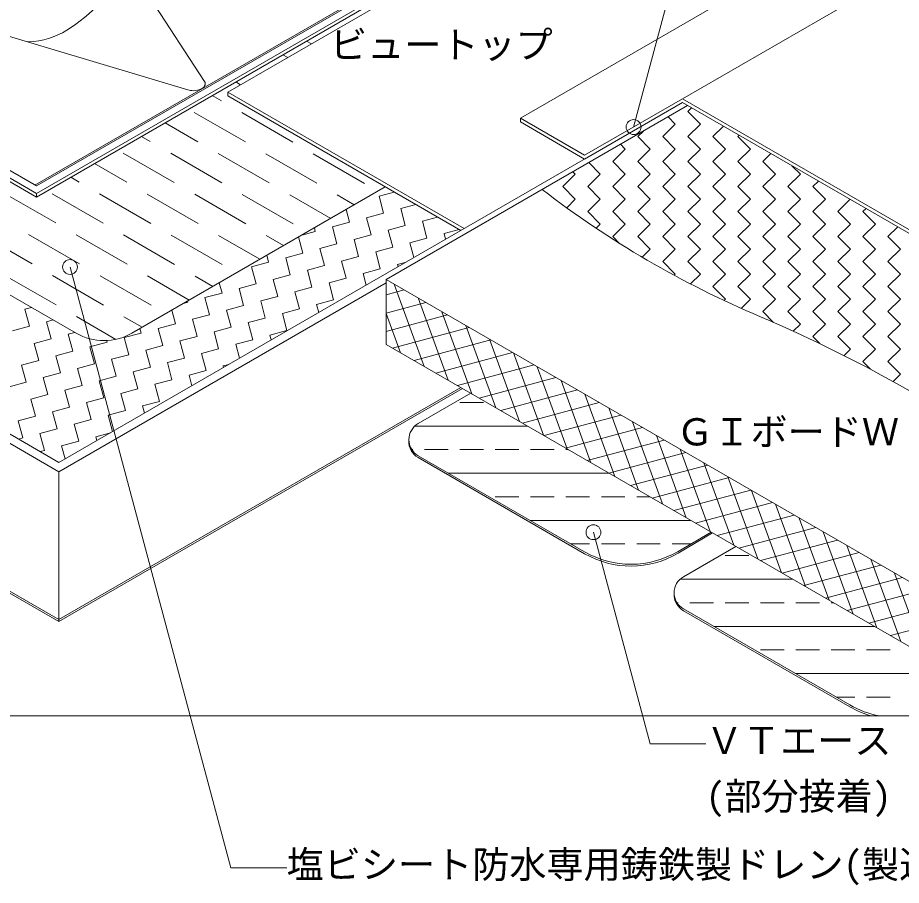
# Model space of a CAD drawing. Units: millimetres, scale not verified. Extents: x -1380 to 1380, y -955 to 955.
# Drawn here: x -260.2 to 215.9, y -531.3 to -63.8 of the extents above; entities that cross this region are included whole.
import ezdxf
from ezdxf.enums import TextEntityAlignment as Align

# ---------------------------------------------------------------- set-up
doc = ezdxf.new("R2010")
doc.units = ezdxf.units.MM
doc.header["$LTSCALE"] = 3
doc.linetypes.add('USER1', pattern=[19.05, 12.7, -6.35])
for name, color, linetype, lineweight in [('0-0_0', 7, 'Continuous', 18), ('0-4_BOUSUI', 1, 'Continuous', 18), ('0-5_MOJI', 7, 'Continuous', 18), ('0-6_HATCH', 9, 'Continuous', 18), ('0-8_KANAMONO', 4, 'Continuous', 18), ('0-9_dannnetu', 6, 'Continuous', 18)]:
    doc.layers.add(name, color=color, linetype=linetype, lineweight=lineweight)
doc.styles.add('ＭＳ ゴシック', font='')
doc.styles.get('ＭＳ ゴシック').set_extended_font_data('MS Gothic')

msp = doc.modelspace()

# ---------------------------------------------------------------- linework, layer by layer
at = {"layer": '0-0_0', "lineweight": 9}
msp.add_lwpolyline([(-700, 320), (700, 320), (700, -440), (-700, -440)], close=True, dxfattribs=at)
at = {"layer": '0-4_BOUSUI'}
for p, q in [((-147.002, -104), (-43.945, -44.5)), ((10.614, -118), (125.796, -51.5)), ((-147.002, -106), (-147.002, -104)), ((-147.002, -104), (-19.696, -177.5)), ((-147.002, -106), (-21.428, -178.5)), ((-44.447, -282.535), (-16.146, -266.195)), ((45.205, -351.616), (-44.447, -299.855)), ((-44.447, -300.855), (45.205, -352.616)), ((95.581, -351.397), (113.325, -340.945)), ((95.581, -352.397), (114.182, -341.44)), ((98.447, -365.035), (126.749, -348.695)), ((188.099, -434.116), (98.447, -382.355)), ((98.447, -383.355), (188.099, -435.116))]:
    msp.add_line(p, q, dxfattribs=at)
for points in [[(97.977, -107.561), (256.867, -15.826), (44.342, 106.875)], [(45.256, -138), (97.977, -107.561), (673.777, -440)], [(45.256, -140), (97.977, -109.561), (670.313, -440)], [(45.256, -140), (10.614, -120), (10.614, -118), (45.256, -138)]]:
    msp.add_lwpolyline(points, dxfattribs=at)
for centre, radius, start, end in [((347.554, 266.207), 533.26, 232.42296, 247.08332), ((-151.052, -911.52), 745.664, 55.16757, 67.03303), ((-39.447, -291.195), 10, 120, 240), ((-39.447, -292.195), 10, 177.13402, 240), ((70.205, -308.315), 50, 240, 300.49868), ((70.205, -309.315), 50, 240, 300.49868), ((103.447, -373.695), 10, 120, 240), ((103.447, -374.695), 10, 177.13402, 240), ((213.099, -390.815), 50, 240, 259.64269), ((213.099, -391.815), 50, 240, 254.51614)]:
    msp.add_arc(centre, radius, start, end, dxfattribs=at)
at = {"layer": '0-5_MOJI'}
for p, q in [((71.616, -122.781), (128.556, 89.723)), ((-231.97, -198.199), (-145.266, -521.785)), ((-115.266, -521.785), (-145.266, -521.785))]:
    msp.add_line(p, q, dxfattribs=at)
msp.add_lwpolyline([(50.007, -341.066), (80.54, -455.017), (110.54, -455.017)], dxfattribs=at)
for centre in [(71.616, -122.781), (-231.97, -198.199), (50.007, -341.066)]:
    msp.add_circle(centre, 4, dxfattribs=at)
at = {"layer": '0-6_HATCH'}
for p, q in [((-101.954, -77.991), (-104.552, -76.491)), ((-114.654, -85.324), (-117.252, -83.824)), ((-140.054, -99.988), (-142.652, -98.488)), ((-150.416, -108.67), (-155.352, -105.821)), ((100.843, -114.459), (102.899, -112.403)), ((-137.519, -130.781), (-165.015, -114.906)), ((-111.921, -130.895), (-139.418, -115.02)), ((94.107, -121.195), (90.177, -117.264)), ((107.578, -121.195), (100.843, -114.459)), ((-163.116, -130.667), (-180.752, -120.485)), ((87.372, -127.93), (94.107, -121.195)), ((100.843, -127.93), (107.578, -121.195)), ((114.313, -127.93), (119.979, -122.264)), ((-188.714, -130.553), (-193.452, -127.818)), ((73.902, -127.93), (76.904, -124.927)), ((80.637, -134.665), (73.902, -127.93)), ((94.107, -134.665), (87.372, -127.93)), ((107.578, -134.665), (100.843, -127.93)), ((121.048, -134.665), (114.313, -127.93)), ((127.783, -127.93), (128.519, -127.195)), ((134.519, -134.665), (127.783, -127.93)), ((67.167, -134.665), (64.558, -132.056)), ((-175.816, -152.664), (-203.313, -136.789)), ((-150.219, -152.778), (-177.715, -136.903)), ((-124.621, -152.892), (-152.118, -137.017)), ((-99.024, -153.006), (-126.52, -137.131)), ((-73.427, -153.12), (-100.923, -137.245)), ((60.432, -141.4), (67.167, -134.665)), ((73.902, -141.4), (80.637, -134.665)), ((87.372, -141.4), (94.107, -134.665)), ((100.843, -141.4), (107.578, -134.665)), ((114.313, -141.4), (121.048, -134.665)), ((127.783, -141.4), (134.519, -134.665)), ((141.254, -141.4), (145.598, -137.056)), ((-201.414, -152.55), (-218.852, -142.482)), ((53.696, -148.135), (47.478, -141.917)), ((67.167, -148.135), (60.432, -141.4)), ((80.637, -148.135), (73.902, -141.4)), ((94.107, -148.135), (87.372, -141.4)), ((107.578, -148.135), (100.843, -141.4)), ((121.048, -148.135), (114.313, -141.4)), ((134.519, -148.135), (127.783, -141.4)), ((147.989, -148.135), (141.254, -141.4)), ((40.226, -148.135), (38.938, -146.847)), ((161.459, -148.135), (156.911, -143.587)), ((-227.011, -152.436), (-231.552, -149.815)), ((33.491, -154.87), (40.226, -148.135)), ((46.961, -154.87), (53.696, -148.135)), ((60.432, -154.87), (67.167, -148.135)), ((73.902, -154.87), (80.637, -148.135)), ((87.372, -154.87), (94.107, -148.135)), ((100.843, -154.87), (107.578, -148.135)), ((114.313, -154.87), (121.048, -148.135)), ((127.783, -154.87), (134.519, -148.135)), ((141.254, -154.87), (147.989, -148.135)), ((154.724, -154.87), (161.459, -148.135)), ((168.195, -154.87), (171.218, -151.847)), ((40.226, -161.606), (33.491, -154.87)), ((53.696, -161.606), (46.961, -154.87)), ((67.167, -161.606), (60.432, -154.87)), ((80.637, -161.606), (73.902, -154.87)), ((94.107, -161.606), (87.372, -154.87)), ((107.578, -161.606), (100.843, -154.87)), ((121.048, -161.606), (114.313, -154.87)), ((134.519, -161.606), (127.783, -154.87)), ((147.989, -161.606), (141.254, -154.87)), ((161.459, -161.606), (154.724, -154.87)), ((174.93, -161.606), (168.195, -154.87)), ((-239.711, -174.433), (-267.207, -158.558)), ((-214.114, -174.547), (-241.61, -158.672)), ((-188.516, -174.661), (-216.013, -158.786)), ((-162.919, -174.775), (-190.415, -158.9)), ((-137.321, -174.889), (-164.818, -159.014)), ((-111.724, -175.003), (-139.22, -159.128)), ((-91.551, -171.985), (-113.623, -159.242)), ((-78.851, -164.653), (-88.026, -159.356)), ((-65.495, -159.962), (-57.327, -157.774)), ((-63.03, -169.163), (-65.495, -159.962)), ((35.568, -166.264), (40.226, -161.606)), ((46.961, -168.341), (53.696, -161.606)), ((60.432, -168.341), (67.167, -161.606)), ((73.902, -168.341), (80.637, -161.606)), ((87.372, -168.341), (94.107, -161.606)), ((100.843, -168.341), (107.578, -161.606)), ((114.313, -168.341), (121.048, -161.606)), ((127.783, -168.341), (134.519, -161.606)), ((141.254, -168.341), (147.989, -161.606)), ((154.724, -168.341), (161.459, -161.606)), ((168.195, -168.341), (174.93, -161.606)), ((181.665, -168.341), (188.298, -161.708)), ((-75.257, -162.578), (-74.696, -162.428)), ((-74.696, -162.428), (-74.736, -162.277)), ((-53.83, -166.698), (-45.662, -164.509)), ((-81.431, -174.093), (-83.276, -167.208)), ((-72.231, -171.628), (-63.03, -169.163)), ((-51.364, -175.898), (-53.83, -166.698)), ((-42.164, -173.433), (-33.996, -171.244)), ((53.696, -175.076), (46.961, -168.341)), ((67.167, -175.076), (60.432, -168.341)), ((80.637, -175.076), (73.902, -168.341)), ((94.107, -175.076), (87.372, -168.341)), ((107.578, -175.076), (100.843, -168.341)), ((121.048, -175.076), (114.313, -168.341)), ((134.519, -175.076), (127.783, -168.341)), ((147.989, -175.076), (141.254, -168.341)), ((161.459, -175.076), (154.724, -168.341)), ((174.93, -175.076), (168.195, -168.341)), ((188.4, -175.076), (181.665, -168.341)), ((195.135, -168.341), (196.838, -166.639)), ((201.871, -175.076), (195.135, -168.341)), ((-90.631, -176.559), (-81.431, -174.093)), ((-69.765, -180.829), (-72.231, -171.628)), ((-60.565, -178.363), (-51.364, -175.898)), ((-39.699, -182.633), (-42.164, -173.433)), ((51.47, -177.302), (53.696, -175.076)), ((60.432, -181.811), (67.167, -175.076)), ((73.902, -181.811), (80.637, -175.076)), ((87.372, -181.811), (94.107, -175.076)), ((100.843, -181.811), (107.578, -175.076)), ((114.313, -181.811), (121.048, -175.076)), ((127.783, -181.811), (134.519, -175.076)), ((141.254, -181.811), (147.989, -175.076)), ((154.724, -181.811), (161.459, -175.076)), ((168.195, -181.811), (174.93, -175.076)), ((181.665, -181.811), (188.4, -175.076)), ((195.135, -181.811), (201.871, -175.076)), ((-252.411, -196.43), (-279.907, -180.555)), ((-226.814, -196.544), (-254.31, -180.669)), ((-201.216, -196.658), (-228.713, -180.783)), ((-107.129, -180.979), (-99.832, -179.024)), ((-99.832, -179.024), (-100.356, -177.069)), ((-88.166, -185.759), (-90.631, -176.559)), ((-78.966, -183.294), (-69.765, -180.829)), ((-58.1, -187.564), (-60.565, -178.363)), ((-30.498, -180.168), (-22.33, -177.979)), ((-29.67, -183.258), (-30.498, -180.168)), ((208.606, -181.811), (213.917, -176.5)), ((-175.619, -196.772), (-203.115, -180.897)), ((-150.021, -196.886), (-177.518, -181.011)), ((-129.651, -193.982), (-151.92, -181.125)), ((-116.951, -186.65), (-126.323, -181.239)), ((-106.567, -190.69), (-108.896, -181.999)), ((-76.5, -192.494), (-78.966, -183.294)), ((-48.899, -185.099), (-39.699, -182.633)), ((-46.75, -193.119), (-48.899, -185.099)), ((64.097, -185.477), (60.432, -181.811)), ((80.637, -188.546), (73.902, -181.811)), ((94.107, -188.546), (87.372, -181.811)), ((107.578, -188.546), (100.843, -181.811)), ((121.048, -188.546), (114.313, -181.811)), ((134.519, -188.546), (127.783, -181.811)), ((147.989, -188.546), (141.254, -181.811)), ((161.459, -188.546), (154.724, -181.811)), ((174.93, -188.546), (168.195, -181.811)), ((188.4, -188.546), (181.665, -181.811)), ((201.871, -188.546), (195.135, -181.811)), ((215.341, -188.546), (208.606, -181.811)), ((-97.367, -188.224), (-88.166, -185.759)), ((-94.901, -197.425), (-97.367, -188.224)), ((-67.3, -190.029), (-58.1, -187.564)), ((-64.835, -199.229), (-67.3, -190.029)), ((76.284, -192.9), (80.637, -188.546)), ((87.372, -195.282), (94.107, -188.546)), ((100.843, -195.282), (107.578, -188.546)), ((114.313, -195.282), (121.048, -188.546)), ((127.783, -195.282), (134.519, -188.546)), ((141.254, -195.282), (147.989, -188.546)), ((154.724, -195.282), (161.459, -188.546)), ((168.195, -195.282), (174.93, -188.546)), ((181.665, -195.282), (188.4, -188.546)), ((195.135, -195.282), (201.871, -188.546)), ((208.606, -195.282), (215.341, -188.546)), ((-124.968, -195.62), (-125.975, -191.86)), ((-115.767, -193.155), (-106.567, -190.69)), ((-113.302, -202.355), (-115.767, -193.155)), ((-85.701, -194.96), (-76.5, -192.494)), ((-83.236, -204.16), (-85.701, -194.96)), ((-134.168, -198.085), (-124.968, -195.62)), ((-131.703, -207.286), (-134.168, -198.085)), ((-104.102, -199.89), (-94.901, -197.425)), ((-101.637, -209.09), (-104.102, -199.89)), ((-74.035, -201.695), (-64.835, -199.229)), ((-55.634, -196.764), (-50.836, -195.479)), ((-55.29, -198.05), (-55.634, -196.764)), ((94.107, -202.017), (87.372, -195.282)), ((107.578, -202.017), (100.843, -195.282)), ((121.048, -202.017), (114.313, -195.282)), ((134.519, -202.017), (127.783, -195.282)), ((147.989, -202.017), (141.254, -195.282)), ((161.459, -202.017), (154.724, -195.282)), ((174.93, -202.017), (168.195, -195.282)), ((188.4, -202.017), (181.665, -195.282)), ((201.871, -202.017), (195.135, -195.282)), ((215.341, -202.017), (208.606, -195.282)), ((-239.514, -218.541), (-267.01, -202.666)), ((-213.916, -218.655), (-241.413, -202.78)), ((-188.319, -218.769), (-215.815, -202.894)), ((-167.751, -215.979), (-190.218, -203.008)), ((-155.051, -208.647), (-164.62, -203.122)), ((-122.503, -204.821), (-113.302, -202.355)), ((-92.436, -206.625), (-83.236, -204.16)), ((-72.37, -207.911), (-74.035, -201.695)), ((93.486, -202.638), (94.107, -202.017)), ((102.291, -207.304), (107.578, -202.017)), ((114.313, -208.752), (121.048, -202.017)), ((127.783, -208.752), (134.519, -202.017)), ((141.254, -208.752), (147.989, -202.017)), ((154.724, -208.752), (161.459, -202.017)), ((168.195, -208.752), (174.93, -202.017)), ((181.665, -208.752), (188.4, -202.017)), ((195.135, -208.752), (201.871, -202.017)), ((208.606, -208.752), (215.341, -202.017)), ((-150.104, -212.216), (-151.595, -206.652)), ((-140.904, -209.751), (-131.703, -207.286)), ((-120.037, -214.021), (-122.503, -204.821)), ((-110.837, -211.556), (-101.637, -209.09)), ((-89.971, -215.826), (-92.436, -206.625)), ((-41.157, -251.755), (-57.285, -207.443)), ((121.048, -215.487), (114.313, -208.752)), ((134.519, -215.487), (127.783, -208.752)), ((147.989, -215.487), (141.254, -208.752)), ((161.459, -215.487), (154.724, -208.752)), ((174.93, -215.487), (168.195, -208.752)), ((188.4, -215.487), (181.665, -208.752)), ((201.871, -215.487), (195.135, -208.752)), ((215.341, -215.487), (208.606, -208.752)), ((-159.304, -214.682), (-150.104, -212.216)), ((-138.438, -218.951), (-140.904, -209.751)), ((-129.238, -216.486), (-120.037, -214.021)), ((-108.372, -220.756), (-110.837, -211.556)), ((-61.651, -213.172), (-51.892, -210.557)), ((-170.871, -217.781), (-168.505, -217.147)), ((-168.505, -217.147), (-168.675, -216.513)), ((-156.839, -223.882), (-159.304, -214.682)), ((-147.639, -221.417), (-138.438, -218.951)), ((-126.773, -225.687), (-129.238, -216.486)), ((-99.171, -218.291), (-89.971, -215.826)), ((-97.989, -222.702), (-99.171, -218.291)), ((-61.651, -223.033), (-40.227, -217.292)), ((-28.324, -259.164), (-44.452, -214.852)), ((120.32, -216.215), (121.048, -215.487)), ((129.55, -220.456), (134.519, -215.487)), ((141.254, -222.222), (147.989, -215.487)), ((154.724, -222.222), (161.459, -215.487)), ((168.195, -222.222), (174.93, -215.487)), ((181.665, -222.222), (188.4, -215.487)), ((195.135, -222.222), (201.871, -215.487)), ((208.606, -222.222), (215.341, -215.487)), ((-256.239, -220.933), (-252.689, -219.982)), ((-253.774, -230.134), (-256.239, -220.933)), ((-175.24, -228.812), (-177.215, -221.443)), ((-145.174, -230.617), (-147.639, -221.417)), ((-117.572, -223.221), (-108.372, -220.756)), ((-115.107, -232.422), (-117.572, -223.221)), ((-53.99, -244.346), (-61.651, -223.297)), ((-15.491, -266.573), (-31.619, -222.262)), ((147.079, -228.048), (141.254, -222.222)), ((161.459, -228.958), (154.724, -222.222)), ((174.93, -228.958), (168.195, -222.222)), ((188.4, -228.958), (181.665, -222.222)), ((201.871, -228.958), (195.135, -222.222)), ((215.341, -228.958), (208.606, -222.222)), ((-244.574, -227.668), (-241.023, -226.717)), ((-242.108, -236.869), (-244.574, -227.668)), ((-207.26, -237.163), (-228.515, -224.891)), ((-193.151, -230.644), (-202.918, -225.005)), ((-166.04, -226.347), (-156.839, -223.882)), ((-163.574, -235.548), (-166.04, -226.347)), ((-135.973, -228.152), (-126.773, -225.687)), ((-133.508, -237.352), (-135.973, -228.152)), ((-61.651, -232.894), (-28.561, -224.027)), ((-262.975, -232.599), (-253.774, -230.134)), ((-193.641, -233.743), (-194.294, -231.304)), ((-184.441, -231.278), (-175.24, -228.812)), ((-181.975, -240.478), (-184.441, -231.278)), ((-154.374, -233.082), (-145.174, -230.617)), ((-151.909, -242.283), (-154.374, -233.082)), ((-124.307, -234.887), (-115.107, -232.422)), ((-58.301, -241.857), (-16.895, -230.762)), ((-2.658, -273.982), (-18.786, -229.671)), ((157.657, -232.76), (161.459, -228.958)), ((168.195, -235.693), (174.93, -228.958)), ((181.665, -235.693), (188.4, -228.958)), ((195.135, -235.693), (201.871, -228.958)), ((208.606, -235.693), (215.341, -228.958)), ((-251.309, -239.334), (-242.108, -236.869)), ((-232.908, -234.404), (-229.357, -233.452)), ((-230.443, -243.604), (-232.908, -234.404)), ((-212.042, -238.673), (-212.269, -237.826)), ((-202.841, -236.208), (-193.641, -233.743)), ((-200.376, -245.409), (-202.841, -236.208)), ((-172.775, -238.013), (-163.574, -235.548)), ((-170.31, -247.213), (-172.775, -238.013)), ((-142.708, -239.818), (-133.508, -237.352)), ((-123.609, -237.494), (-124.307, -234.887)), ((-46.635, -248.592), (-5.23, -237.498)), ((10.175, -281.391), (-5.953, -237.08)), ((171.942, -239.44), (168.195, -235.693)), ((188.4, -242.428), (181.665, -235.693)), ((201.871, -242.428), (195.135, -235.693)), ((215.341, -242.428), (208.606, -235.693)), ((-248.844, -248.534), (-251.309, -239.334)), ((-221.242, -241.139), (-212.042, -238.673)), ((-218.777, -250.339), (-221.242, -241.139)), ((-191.176, -242.943), (-181.975, -240.478)), ((-161.109, -244.748), (-151.909, -242.283)), ((-140.689, -247.355), (-142.708, -239.818)), ((184.97, -245.858), (188.4, -242.428)), ((195.135, -249.163), (201.871, -242.428)), ((208.606, -249.163), (215.341, -242.428)), ((-239.643, -246.069), (-230.443, -243.604)), ((-237.178, -255.27), (-239.643, -246.069)), ((-209.577, -247.874), (-200.376, -245.409)), ((-188.71, -252.144), (-191.176, -242.943)), ((-179.51, -249.679), (-170.31, -247.213)), ((-158.644, -253.949), (-161.109, -244.748)), ((-34.969, -255.327), (6.436, -244.233)), ((23.008, -288.8), (6.88, -244.489)), ((-258.044, -251), (-248.844, -248.534)), ((-255.579, -260.2), (-258.044, -251)), ((-227.978, -252.804), (-218.777, -250.339)), ((-207.111, -257.074), (-209.577, -247.874)), ((-197.911, -254.609), (-188.71, -252.144)), ((-177.045, -258.879), (-179.51, -249.679)), ((-149.443, -251.483), (-146.45, -250.681)), ((-149.229, -252.285), (-149.443, -251.483)), ((-23.304, -262.063), (18.102, -250.968)), ((35.841, -296.21), (19.713, -251.898)), ((199.214, -253.242), (195.135, -249.163)), ((215.341, -255.898), (208.606, -249.163)), ((-246.378, -257.735), (-237.178, -255.27)), ((-225.512, -262.005), (-227.978, -252.804)), ((-195.446, -263.81), (-197.911, -254.609)), ((-167.844, -256.414), (-158.644, -253.949)), ((-166.308, -262.146), (-167.844, -256.414)), ((211.379, -259.86), (215.341, -255.898)), ((-264.779, -262.665), (-255.579, -260.2)), ((-243.913, -266.935), (-246.378, -257.735)), ((-216.312, -259.54), (-207.111, -257.074)), ((-213.847, -268.74), (-216.312, -259.54)), ((-186.245, -261.344), (-177.045, -258.879)), ((-183.78, -270.545), (-186.245, -261.344)), ((-11.638, -268.798), (29.767, -257.703)), ((48.674, -303.619), (32.546, -259.307)), ((-234.713, -264.47), (-225.512, -262.005)), ((-232.247, -273.671), (-234.713, -264.47)), ((-204.646, -266.275), (-195.446, -263.81)), ((-202.181, -275.475), (-204.646, -266.275)), ((0.028, -275.533), (41.433, -264.438)), ((-253.114, -269.401), (-243.913, -266.935)), ((-250.648, -278.601), (-253.114, -269.401)), ((-223.047, -271.205), (-213.847, -268.74)), ((-220.582, -280.406), (-223.047, -271.205)), ((-192.98, -273.01), (-183.78, -270.545)), ((-21.944, -271.173), (-9.244, -271.173)), ((11.693, -282.268), (53.099, -271.174)), ((61.507, -311.028), (45.379, -266.716)), ((-241.448, -276.136), (-232.247, -273.671)), ((-211.381, -277.941), (-202.181, -275.475)), ((-191.928, -276.938), (-192.98, -273.01)), ((74.34, -318.437), (58.212, -274.125)), ((-259.849, -281.066), (-250.648, -278.601)), ((-238.983, -285.336), (-241.448, -276.136)), ((-229.782, -282.871), (-220.582, -280.406)), ((-209.008, -286.799), (-211.381, -277.941)), ((23.359, -289.003), (64.765, -277.909)), ((-257.384, -290.267), (-259.849, -281.066)), ((-248.183, -287.802), (-238.983, -285.336)), ((-227.317, -292.071), (-229.782, -282.871)), ((-46.257, -283.873), (14.473, -283.873)), ((35.025, -295.739), (76.43, -284.644)), ((87.173, -325.846), (71.045, -281.535)), ((-259.755, -290.902), (-257.384, -290.267)), ((-245.718, -297.002), (-248.183, -287.802)), ((-218.116, -289.606), (-210.192, -287.483)), ((-217.548, -291.729), (-218.116, -289.606)), ((100.006, -333.255), (83.878, -288.944)), ((-236.517, -294.537), (-227.317, -292.071)), ((-234.627, -301.59), (-236.517, -294.537)), ((46.691, -302.474), (88.096, -291.379)), ((-248.089, -297.637), (-245.718, -297.002)), ((-47.878, -296.573), (-47.344, -296.573)), ((-40.994, -296.573), (-28.294, -296.573)), ((-21.944, -296.573), (-9.244, -296.573)), ((-2.894, -296.573), (9.806, -296.573)), ((16.156, -296.573), (28.856, -296.573)), ((35.206, -296.573), (36.47, -296.573)), ((58.356, -309.209), (99.762, -298.114)), ((112.839, -340.664), (96.711, -296.353)), ((125.672, -348.074), (109.544, -303.762)), ((-28.136, -309.273), (58.467, -309.273)), ((70.022, -315.944), (111.427, -304.85)), ((81.688, -322.679), (123.093, -311.585)), ((138.505, -355.483), (122.377, -311.171)), ((93.353, -329.414), (134.759, -318.32)), ((151.338, -362.892), (135.21, -318.58)), ((-2.894, -321.973), (9.806, -321.973)), ((16.156, -321.973), (28.856, -321.973)), ((35.206, -321.973), (47.906, -321.973)), ((54.256, -321.973), (66.956, -321.973)), ((73.306, -321.973), (80.464, -321.973)), ((105.019, -336.15), (146.424, -325.055)), ((164.171, -370.301), (148.043, -325.989)), ((116.685, -342.885), (158.09, -331.79)), ((15.858, -334.673), (102.461, -334.673)), ((177.004, -377.71), (160.876, -333.399)), ((128.35, -349.62), (169.756, -338.525)), ((189.837, -385.119), (173.709, -340.808)), ((37.855, -347.373), (47.906, -347.373)), ((54.256, -347.373), (66.956, -347.373)), ((73.306, -347.373), (86.006, -347.373)), ((92.356, -347.373), (102.413, -347.373)), ((140.016, -356.355), (181.422, -345.261)), ((151.682, -363.09), (193.087, -351.996)), ((202.67, -392.528), (186.542, -348.217)), ((120.95, -353.673), (133.65, -353.673)), ((215.503, -399.938), (199.375, -355.626)), ((163.347, -369.826), (204.753, -358.731)), ((96.637, -366.373), (157.367, -366.373)), ((175.013, -376.561), (216.419, -365.466)), ((228.336, -407.347), (212.208, -363.035)), ((186.679, -383.296), (228.084, -372.201)), ((95.016, -379.073), (95.55, -379.073)), ((101.9, -379.073), (114.6, -379.073)), ((120.95, -379.073), (133.65, -379.073)), ((140, -379.073), (152.7, -379.073)), ((159.05, -379.073), (171.75, -379.073)), ((178.1, -379.073), (179.364, -379.073)), ((198.345, -390.031), (239.75, -378.937)), ((210.01, -396.766), (251.416, -385.672)), ((114.758, -391.773), (201.361, -391.773)), ((140, -404.473), (152.7, -404.473)), ((159.05, -404.473), (171.75, -404.473)), ((178.1, -404.473), (190.8, -404.473)), ((197.15, -404.473), (209.85, -404.473)), ((158.753, -417.173), (245.355, -417.173)), ((180.75, -429.873), (190.8, -429.873)), ((197.15, -429.873), (209.85, -429.873))]:
    msp.add_line(p, q, dxfattribs=at)
at = {"layer": '0-8_KANAMONO'}
for p, q in [((-200.623, -34.958), (-159.502, -98.224)), ((-250.059, -154.5), (-59.534, -44.5)), ((-250.059, -160.5), (-52.605, -46.5)), ((-266.854, -73.197), (-168.424, -102.777)), ((-250.059, -160.5), (-334.064, -112)), ((-250.059, -158.5), (-332.332, -111)), ((-237.935, -303.5), (97.977, -109.561)), ((-228.686, -233.84), (-386.891, -142.5)), ((-198.686, -233.84), (-62.132, -155)), ((-237.935, -308.45), (-61.651, -206.672)), ((-328.943, -250.956), (-237.935, -303.5)), ((-333.23, -253.431), (-237.935, -308.45)), ((-237.935, -388.145), (-21.428, -263.145)), ((-237.935, -389.245), (-20.476, -263.695)), ((-403.201, -292.729), (-237.935, -388.145)), ((-403.201, -293.829), (-237.935, -389.245)), ((-237.935, -388.145), (-237.935, -308.45))]:
    msp.add_line(p, q, dxfattribs=at)
at = {"layer": '0-8_KANAMONO', "linetype": 'USER1'}
msp.add_line((-237.935, -389.245), (-237.935, -388.145), dxfattribs=at)
at = {"layer": '0-8_KANAMONO'}
for points in [[(-250.059, -154.5), (-328.867, -109), (-328.867, -18)], [(-250.925, -154), (-69.926, -49.5), (-59.534, -44.5)], [(-250.059, -160.5), (-250.059, -158.5), (-52.605, -44.5)]]:
    msp.add_lwpolyline(points, dxfattribs=at)
for centre, radius, start, end in [((-282.79, 8.053), 92.675, 301.94176, 331.15929), ((-255.386, -36.086), 40.721, 271.81968, 302.07882), ((-254.642, -54.26), 22.533, 269.3639, 271.3985), ((-162.938, -100.456), 4.097, 31.91454, 33.02248), ((-161.383, -99.464), 2.253, 328.6015, 31.3985), ((-165.698, -93.703), 9.474, 253.27347, 270.83366), ((-165.372, -93.911), 9.268, 268.84071, 298.05824), ((-162.92, -98.491), 4.072, 297.92118, 328.18032), ((-213.686, -207.859), 30, 240, 300)]:
    msp.add_arc(centre, radius, start, end, dxfattribs=at)
at = {"layer": '0-9_dannnetu'}
msp.add_line((-61.651, -204.922), (100.748, -111.161), dxfattribs=at)
msp.add_lwpolyline([(284.893, -440), (-61.651, -239.922), (-61.651, -204.922), (345.515, -440)], dxfattribs=at)

# ---------------------------------------------------------------- texts
at = {"layer": '0-5_MOJI', "style": 'ＭＳ ゴシック'}
for s, p in [('ビュートップ', (-91.931, -90.125)), ('ＧＩボードＷ', (94.616, -298.693)), ('ＶＴエース', (110.54, -465.017)), ('(部分接着)', (110.54, -495.017)), ('塩ビシート防水専用鋳鉄製ドレン(製造メーカー：第一機材株式会社製)', (-115.266, -531.785))]:
    msp.add_text(s, height=14.66, dxfattribs=at).set_placement(p, align=Align.BOTTOM_LEFT)

doc.saveas('drawing.dxf')
